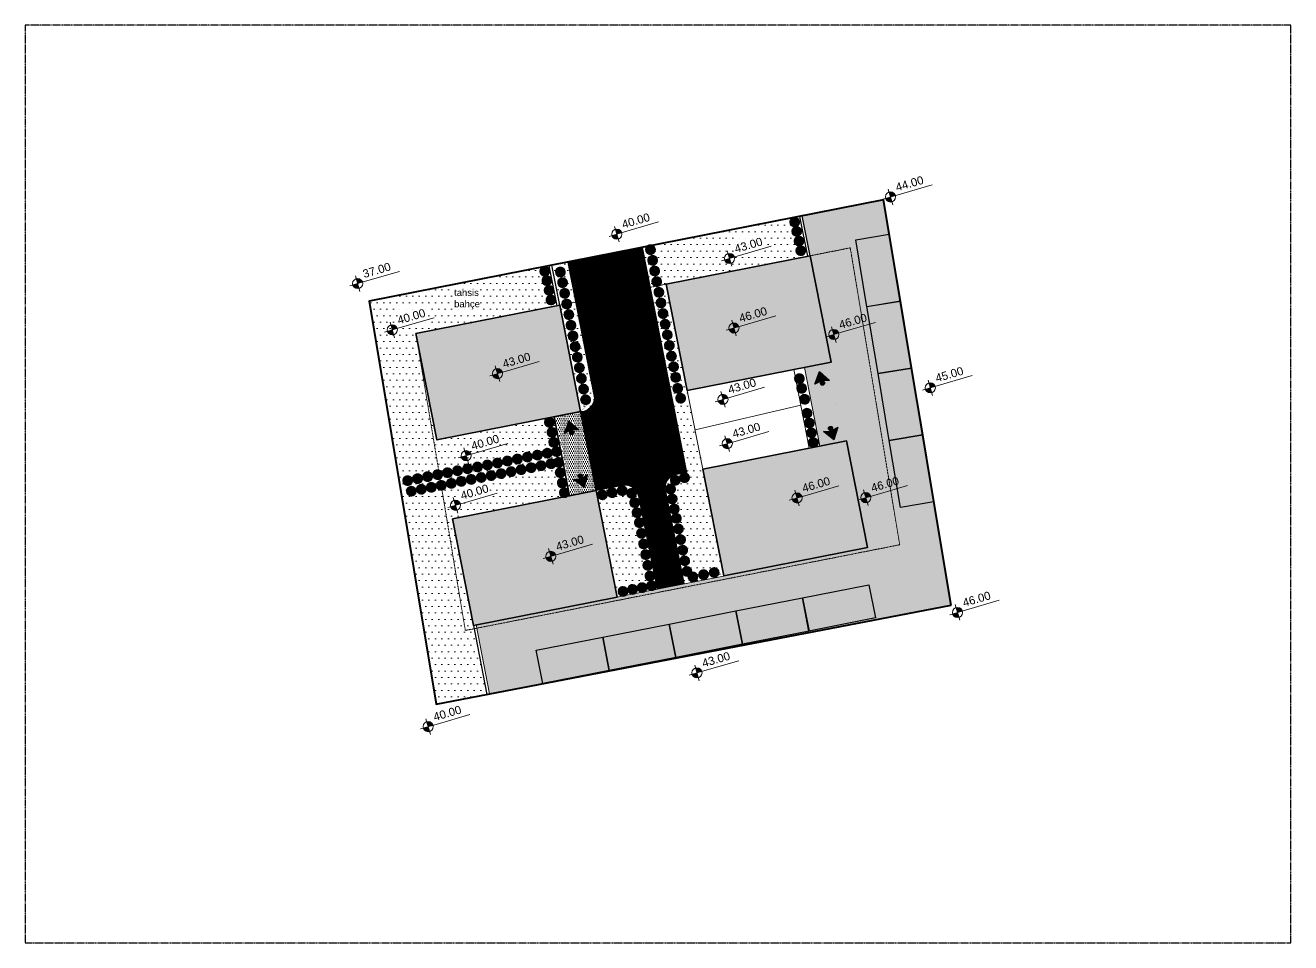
# Model space of a CAD drawing. Header units: millimetres. Extents: x 694231 to 734331, y 4486031 to 4541543.
# Drawn here: x 722862 to 732188, y 4512181 to 4518943 of the extents above; entities that cross this region are included whole.
import ezdxf
from ezdxf.enums import TextEntityAlignment as Align

# ---------------------------------------------------------------- set-up
doc = ezdxf.new("R2010")
doc.units = ezdxf.units.MM
for name, pattern in [('022_ATASEHIR MODERN_ABL_TASIYICI_110-120$0$HIDDEN', [9.525, 6.35, -3.175]), ('AI-Linetype-22', [3.2004, 1.6002, -1.6002]), ('HIDDEN', [0.375, 0.25, -0.125])]:
    doc.linetypes.add(name, pattern=pattern)
for name, color, linetype, lineweight in [('_P10_İ_GirişBina', 250, 'Continuous', 15), ('_P3_S_Duvar_Ç', 7, 'Continuous', 30), ('_P6_BT_Yesil_T', 87, 'Continuous', 5), ('A-merdiven betonarme', 41, 'HIDDEN', 9), ('BS_09_AĞAÇ', 3, 'Continuous', 0), ('DBM_w_sld', 111, 'Continuous', 20), ('VAZİYET PLANI KOT SEMBOL BS(M)', 2, 'Continuous', 18), ('VAZİYET PLANI KOT YAZI BS(M)', 1, 'Continuous', 18)]:
    doc.layers.add(name, color=color, linetype=linetype, lineweight=lineweight)
doc.layers.add('_P2_D_5_T', color=7, linetype='Continuous', lineweight=20, true_color=0x51565c)
doc.styles.add('LYO_LJD', font='times.ttf')
doc.styles.add('on02.0mm-Arial', font='arial.ttf', dxfattribs={"height": 2})
doc.styles.get("Standard").update_dxf_attribs({"font": 'arial.ttf'})
pattern_1 = [(0, (28631.123, 0), (23.8125, 47.625), [0, -47.625])]

# ---------------------------------------------------------------- blocks, each defined once
blk = doc.blocks.new('ereff')
at = {"true_color": 0xc7c8ca}
h = blk.add_hatch(color=9, dxfattribs=at)
h.dxf.hatch_style = 1
h.paths.add_polyline_path([(-1458.1, -4329.9), (-1208.1, -4329.9), (-1208.1, -4829.9), (-1458.1, -4829.9)])
at = {"color": 30, "true_color": 0xf8991e}
blk.add_lwpolyline([(-1458.1, -4329.9), (-1208.1, -4329.9), (-1208.1, -4829.9), (-1458.1, -4829.9), (-1458.1, -4329.9)], dxfattribs=at)
blk = doc.blocks.new('QuercusRubra')
at = {"layer": 'BS_09_AĞAÇ', "ltscale": 0.1, "true_color": 0x64815a}
h = blk.add_hatch(dxfattribs=at)
h.set_pattern_fill('ANSI31', color=77, scale=0.030992, angle=322.6119)
h.set_pattern_definition([(7.611940797, (-1785412.38719, -1842232.42255), (-0.013034216255, 0.0975318525524), [])])
edge = h.paths.add_edge_path()
edge.add_arc((0, 0), 2, 322.6119, 682.6119)
at = {"layer": 'BS_09_AĞAÇ', "color": 36}
for points in [[(-0.67, 0.05, 0.0834, 0.05, 0), (-1.18, -0.35, 0.05, 0, 0), (-1.41, -0.34, 0, 0, 0), (-1.75, -0.11, 0, 0, 0), (-1.98, 0.14, 0, 0, 0)], [(0, 0, 0.167, 0.0834, 0), (-0.67, 0.05, 0.0834, 0.05, 0), (-0.55, 0.47, 0.05, 0.0334, 0), (-0.7, 0.78, 0.0334, 0.0334, 0), (-0.67, 1.03, 0.05, 0, 0), (-0.67, 1.4, 0, 0, 0), (-0.93, 1.77, 0, 0, 0)], [(0, 0, 0.167, 0.0834, 0), (0.26, 0.29, 0.0834, 0.0834, 0), (0.35, 0.54, 0.0834, 0.05, 0), (0.61, 0.9, 0.05, 0, 0), (0.4, 1.4, 0, 0, 0), (0.13, 1.8, 0, 0, 0), (0.1, 1.96, 0, 0, 0)], [(0, 0, 0.167, 0.0834, 0), (0.31, -0.48, 0.0834, 0.0834, 0), (0.26, -0.85, 0.0834, 0.05, 0), (0.36, -1.25, 0.05, 0, 0), (0.99, -1.39, 0, 0, 0), (1.65, -1.19, 0, 0, 0)], [(0.28, 0.29, 0.0834, 0.05, 0), (1.02, 0.32, 0.05, 0, 0), (1.55, 0.55, 0, 0, 0), (1.79, 0.81, 0, 0, 0)]]:
    blk.add_lwpolyline(points, format="xyseb", dxfattribs=at)
at = {"layer": 'BS_09_AĞAÇ', "color": 116}
for points in [[(-1.49, 1.01), (-1.78, 0.91)], [(-1.5, 1.01), (-1.69, 1.06)], [(-1.43, 1.19), (-1.66, 1.11)], [(-1.05, 1.03), (-1.57, 1.25)], [(-1.22, 1.09), (-1.49, 1.01)], [(-1.32, 1.15), (-1.43, 1.41)], [(-1.37, 1.3), (-1.34, 1.51)], [(-1.08, 1.41), (-1.12, 1.65)], [(-0.67, 1.42), (-0.62, 1.92)], [(0.13, 1.79), (0.3, 1.94)], [(0.41, 1.4), (0.68, 1.89)], [(0.57, 1.69), (0.51, 1.94)], [(0.52, 1.61), (0.95, 1.76)], [(0.98, 1.12), (1.17, 1.65)], [(1.07, 1.4), (1.07, 1.71)], [(1.09, 1.4), (1.36, 1.48)], [(1.2, 1.22), (1.75, 1)], [(1.45, 1.11), (1.55, 1.28)], [(1.55, 0.55), (1.94, 0.49)], [(1.65, 0.17), (2, -0.14)], [(1.74, 0.52), (1.89, 0.7)], [(1.82, 0.24), (2, 0.15)], [(1.85, 0.02), (2.01, 0.08)], [(-1.81, -0.07), (-2, -0.17)], [(-1.56, -0.25), (-1.98, -0.34)], [(-1.57, -0.96), (-1.61, -0.62), (-1.96, -0.48)], [(-1.78, -0.56), (-1.91, -0.62)], [(-1.72, -0.87), (-1.8, -0.88)], [(-1.46, -1.05), (-1.67, -1.14)], [(-1.28, -0.93), (-1.44, -1.17), (-1.56, -1.22)], [(-1.23, -1.34), (-1.5, -1.35)], [(-1.18, -1.22), (-1.31, -1.52)], [(-1.28, -0.96), (-1.08, -1.4), (-1.11, -1.68)], [(-1.25, -1.42), (-1.18, -1.65)], [(-0.23, -1.37), (-0.5, -1.61), (-1.03, -1.72)], [(-0.78, -1.67), (-0.76, -1.84)], [(-0.48, -1.78), (-0.61, -1.89)], [(-0.5, -1.61), (-0.47, -1.96)], [(-0.17, -1.63), (-0.35, -1.95)], [(-0.24, -1.77), (-0.1, -1.98)], [(-0.1, -1.73), (0.07, -1.97)], [(0.36, -1.7), (0.23, -2)], [(0.37, -1.58), (0.61, -1.91)], [(0.68, -1.34), (1.06, -1.72)], [(0.84, -1.5), (0.81, -1.85)], [(0.99, -1.38), (1.27, -1.58)], [(1.32, -1.29), (1.42, -1.4)]]:
    blk.add_lwpolyline(points, dxfattribs=at)
for points in [[(-0.7, 0.78, 0.05, 0, 0), (-1.04, 1.05, 0, 0, 0), (-1.09, 1.4, 0, 0, 0), (-1.21, 1.61, 0, 0, 0)], [(0.62, 0.91, 0.05, 0, 0), (1, 0.97, 0, 0, 0), (0.98, 1.11, 0, 0, 0), (1.44, 1.39, 0, 0, 0)], [(1.03, 0.31, 0.05, 0, 0), (1.65, 0.17, 0, 0, 0), (1.98, 0.37, 0, 0, 0)], [(0.26, -0.87, 0.0834, 0.05, 0), (-0.24, -1.37, 0.05, 0, 0), (-1.19, -1.22, 0, 0, 0), (-1.88, -0.76, 0, 0, 0)], [(-1.18, -0.34, 0.05, 0.05, 0), (-1.27, -0.68, 0.05, 0, 0), (-1.28, -0.93, 0, 0, 0), (-1.72, -1.03, 0, 0, 0)], [(-0.23, -1.37, 0.05, 0, 0), (-0.12, -1.74, 0, 0, 0), (-0.24, -1.96, 0, 0, 0)], [(0.35, -1.25, 0.05, 0, 0), (0.37, -1.98, 0, 0, 0)]]:
    blk.add_lwpolyline(points, format="xyseb", dxfattribs=at)
at = {"layer": 'BS_09_AĞAÇ'}
blk.add_circle((0, 0), 2, dxfattribs=at)
blk = doc.blocks.new('G_BINA')
at = {"layer": '_P10_İ_GirişBina'}
h = blk.add_hatch(color=31, dxfattribs=at)
h.dxf.hatch_style = 1
h.paths.add_polyline_path([(-0.393, -0.098), (0, 0.488), (0.393, -0.098), (0, 0)])
h = blk.add_hatch(color=31, dxfattribs=at)
h.dxf.hatch_style = 1
edge = h.paths.add_edge_path()
edge.add_arc((0, -0.144), 0.109, 0, 360)
at = {"layer": '_P10_İ_GirişBina', "lineweight": 30}
blk.add_lwpolyline([(-0.393, -0.098), (0, 0.488), (0.393, -0.098), (0, 0)], close=True, dxfattribs=at)
blk.add_circle((0, -0.144), 0.109, dxfattribs=at)
at = {"layer": '_P10_İ_GirişBina', "insert": (0.003, 0.355), "char_height": 0.34, "width": 1.584, "attachment_point": 2, "style": 'LYO_LJD'}
blk.add_mtext('{\\fArial Narrow|b0|i0|c162|p34;G}', dxfattribs=at)
blk = doc.blocks.new('*U2')
at = {"layer": 'VAZİYET PLANI KOT SEMBOL BS(M)', "extrusion": (-3.94233e-09, -3.15733e-08, 1)}
h = blk.add_hatch(color=5, dxfattribs=at)
h.dxf.hatch_style = 1
h.paths.add_polyline_path([(0, 7.8), (0, 0), (7.8, 0, 0.414214)])
h.paths.add_polyline_path([(0, 0), (-7.8, 0, 0.414214), (0, -7.8)])
at = {"layer": 'VAZİYET PLANI KOT SEMBOL BS(M)', "color": 5, "extrusion": (-3.94233e-09, -3.15733e-08, 1)}
blk.add_line((12.4, 0, 0), (66.4, 0, 0), dxfattribs=at)
for points in [[(-12.4, 0), (12.4, 0)], [(0, 12.4), (0, -12.4)]]:
    blk.add_lwpolyline(points, dxfattribs=at)
blk.add_circle((0, 0), 7.75, dxfattribs=at)
at = {"layer": 'VAZİYET PLANI KOT YAZI BS(M)', "extrusion": (-3.94233e-09, -3.15733e-08, 1), "style": 'on02.0mm-Arial'}
for tag, p in [('BDK', (11.8, 1.5)), ('TZK', (11.8, -18.4))]:
    blk.add_attdef(tag, text='', height=12.5, dxfattribs=at).set_placement(p, align=Align.BOTTOM_LEFT)

msp = doc.modelspace()

# ---------------------------------------------------------------- hatches: boundary and pattern name
at = {"lineweight": 80, "true_color": 0x904637}
h = msp.add_hatch(color=17, dxfattribs=at)
h.dxf.hatch_style = 1
h.paths.add_polyline_path([(726010.4, 4515304.5), (726165.2, 4514519.6), (727224.8, 4514728.5), (727070, 4515513.4)])
h.paths.add_polyline_path([(725740.9, 4516671.5), (725895.6, 4515886.6), (726955.2, 4516095.5), (726800.5, 4516880.4)])
h.paths.add_polyline_path([(727586.3, 4517035.3), (727741, 4516250.5), (728800.6, 4516459.4), (728645.9, 4517244.3)])
h.paths.add_polyline_path([(727855.3, 4515671.1), (728010, 4514886.2), (729069.6, 4515095.2), (728914.9, 4515880)])
at = {"layer": '_P2_D_5_T', "lineweight": 0, "true_color": 0x745e3d}
h = msp.add_hatch(dxfattribs=at)
h.set_pattern_fill('ANSI31', color=37, scale=0.005, angle=28)
h.set_pattern_definition([(125, (28631.123, 0), (-2.6008077406, -1.8211051854), [])])
edge = h.paths.add_edge_path()
edge.add_line((727410, 4517306.4), (726860.6, 4517198))
edge.add_line((726860.6, 4517198), (727056, 4516197.6))
edge.add_arc((726952.2, 4516199.2), 103.8, 271.00522, 359.10869, ccw=False)
edge.add_line((726954, 4516095.4), (727069.7, 4515514.8))
edge.add_line((727069.7, 4515514.8), (727186.1, 4515536.8))
edge.add_line((727186.1, 4515536.8), (727262.8, 4515552.3))
edge.add_arc((727282.6, 4515454.2), 100, 11.39078, 101.39078, ccw=False)
edge.add_line((727380.6, 4515474), (727518.7, 4514788.3))
edge.add_line((727518.7, 4514788.3), (727718.7, 4514827.7))
edge.add_line((727718.7, 4514827.7), (727580.8, 4515514.4))
edge.add_arc((727678.9, 4515534.1), 100, 101.39078, 191.35521, ccw=False)
edge.add_line((727659.1, 4515632.1), (727737.1, 4515647.8))
edge.add_line((727737.1, 4515647.8), (727410, 4517306.4))
at = {"layer": '_P6_BT_Yesil_T'}
h = msp.add_hatch(dxfattribs=at)
h.set_pattern_fill('DOTS', color=256, scale=30)
h.set_pattern_definition(pattern_1)
h.paths.add_polyline_path([(727778.8, 4516058.9), (727586.3, 4517035.3), (728626.2, 4517240.4), (728568.2, 4517534.7), (727410, 4517306.4), (727660.6, 4516035.6)])
h = msp.add_hatch(dxfattribs=at)
h.set_pattern_fill('DOTS', color=256, scale=30)
h.set_pattern_definition(pattern_1)
h.paths.add_polyline_path([(726742.4, 4517174.7), (726800.5, 4516880.4), (726918.3, 4516903.5), (726860.6, 4517198)])
h = msp.add_hatch(dxfattribs=at)
h.set_pattern_fill('DOTS', color=256, scale=30)
h.set_pattern_definition(pattern_1)
h.paths.add_polyline_path([(725895.6, 4515886.6), (725740.9, 4516671.5), (726780.8, 4516876.5), (726722.8, 4517170.9), (725397.1, 4516909.5), (725626.3, 4515532.6), (726816.3, 4515766), (726759, 4516056.8)])
h = msp.add_hatch(dxfattribs=at)
h.set_pattern_fill('DOTS', color=256, scale=30)
h.set_pattern_definition(pattern_1)
edge = h.paths.add_edge_path()
edge.add_line((726800.5, 4516880.4), (726918.3, 4516903.6))
edge.add_line((726918.3, 4516903.6), (727056, 4516197.6))
edge.add_arc((726952.3, 4516199.1), 103.6, 271.60203, 359.15094, ccw=False)
edge.add_line((726955.2, 4516095.5), (726800.5, 4516880.4))
h = msp.add_hatch(dxfattribs=at)
h.set_pattern_fill('DOTS', color=256, scale=30)
h.set_pattern_definition(pattern_1)
h.paths.add_polyline_path([(727855.3, 4515670.9), (727778.8, 4516058.9), (727660.6, 4516035.6), (727737.9, 4515647.7)])
h = msp.add_hatch(dxfattribs=at)
h.set_pattern_fill('DOTS', color=256, scale=30)
h.set_pattern_definition(pattern_1)
h.paths.add_polyline_path([(726263, 4514011.6), (726010.4, 4515304.5), (726873.8, 4515474.7), (726816.1, 4515767.2), (725626.3, 4515532.6), (725891.4, 4513940)])
h = msp.add_hatch(dxfattribs=at)
h.set_pattern_fill('DOTS', color=256, scale=30)
h.set_pattern_definition(pattern_1)
h.paths.add_polyline_path([(726263, 4514011.6), (726010.4, 4515304.5), (726873.5, 4515476.2), (726873.2, 4515477.5), (726816.1, 4515767.2), (725626.3, 4515532.6), (725891.4, 4513940)])
h = msp.add_hatch(dxfattribs=at)
h.set_pattern_fill('DOTS', color=256, scale=30)
h.set_pattern_definition(pattern_1)
edge = h.paths.add_edge_path()
edge.add_line((727855.3, 4515671.1), (727659.1, 4515632.1))
edge.add_arc((727678.2, 4515534.5), 99.5, 101.08064, 191.66535)
edge.add_line((727580.8, 4515514.4), (727718.7, 4514827.7))
edge.add_line((727718.7, 4514827.7), (728010, 4514886.2))
edge.add_line((728010, 4514886.2), (727855.3, 4515671.1))
h = msp.add_hatch(dxfattribs=at)
h.set_pattern_fill('DOTS', color=256, scale=30)
h.set_pattern_definition(pattern_1)
edge = h.paths.add_edge_path()
edge.add_line((727262.8, 4515552.3), (727070, 4515513.4))
edge.add_line((727070, 4515513.4), (727227.1, 4514731.8))
edge.add_line((727227.1, 4514731.8), (727518.7, 4514788.3))
edge.add_line((727518.7, 4514788.3), (727380.6, 4515474))
edge.add_arc((727282.6, 4515454.2), 100, 11.39078, 101.39078)
at = {"layer": 'DBM_w_sld', "lineweight": 35, "true_color": 0x636466}
h = msp.add_hatch(dxfattribs=at)
h.set_pattern_fill('DOTS', color=251, scale=10)
h.set_pattern_definition([(0, (28631.123, 0), (7.9375, 15.875), [0, -15.875])])
h.paths.add_polyline_path([(728587.8, 4517538.6), (729187.6, 4517656.9), (729684.8, 4514670.1), (726282.7, 4514015.3), (726184.9, 4514523.5), (729070.2, 4515092.4), (728914.9, 4515880), (728718.6, 4515841.4), (728604.4, 4516420.7), (728800.6, 4516459.4), (728645.9, 4517244.3)])
h = msp.add_hatch(dxfattribs=at)
h.set_pattern_fill('DOTS', color=251, scale=10)
h.set_pattern_definition([(0, (28641.601, 2.618), (7.9375, 15.875), [0, -15.875])])
h.paths.add_polyline_path([(726884.2, 4515477.4), (726769.5, 4516059.4), (726965.7, 4516098.1), (727080.5, 4515516)])

# ---------------------------------------------------------------- linework, layer by layer
at = {"color": 1, "lineweight": 40}
msp.add_lwpolyline([(729684.8, 4514670.1), (729187.6, 4517656.9), (725397.1, 4516909.5), (725891.4, 4513940)], close=True, dxfattribs=at)
at = {"color": 7, "lineweight": 30}
for points in [[(728587.8, 4517538.6), (728568.2, 4517534.7), (728626.2, 4517240.4), (728645.9, 4517244.3), (728587.8, 4517538.6)], [(726780.8, 4516876.5), (726722.8, 4517170.9)], [(726800.5, 4516880.4), (726742.4, 4517174.7)], [(727050.1, 4515511.1), (727050.4, 4515509.6)], [(727069.7, 4515514.8), (727070, 4515513.4)], [(726165.3, 4514519.6), (726263, 4514011.6)]]:
    msp.add_lwpolyline(points, dxfattribs=at)
at = {"lineweight": 35}
for points in [[(727586.3, 4517035.3), (727741, 4516250.5), (728800.6, 4516459.4), (728645.9, 4517244.3), (727586.3, 4517035.3)], [(725740.9, 4516671.5), (725895.6, 4515886.6), (726955.2, 4516095.5), (726800.5, 4516880.4), (725740.9, 4516671.5)], [(727855.3, 4515671.1), (728010, 4514886.2), (729069.6, 4515095.2), (728914.9, 4515880), (727855.3, 4515671.1)], [(726010.4, 4515304.5), (726165.2, 4514519.6), (727224.8, 4514728.5), (727070, 4515513.4), (726010.4, 4515304.5)]]:
    msp.add_lwpolyline(points, dxfattribs=at)
at = {"layer": '_P3_S_Duvar_Ç', "color": 7, "lineweight": 5}
msp.add_lwpolyline([(728587.8, 4517538.6), (729187.6, 4517656.9), (729684.8, 4514670.1), (726282.7, 4514015.3), (726184.9, 4514523.5), (729070.2, 4515092.4), (728914.9, 4515880), (728718.6, 4515841.4), (728604.4, 4516420.7), (728800.6, 4516459.4), (728645.9, 4517244.3), (728587.8, 4517538.6)], close=True, dxfattribs=at)
at = {"layer": '_P3_S_Duvar_Ç', "color": 240, "lineweight": 13, "true_color": 0xed1f24}
msp.add_lwpolyline([(727410, 4517306.4), (726860.6, 4517198), (727056, 4516197.6, -0.404552), (726954, 4516095.4), (727069.7, 4515514.8), (727186.1, 4515536.8), (727262.8, 4515552.3, -0.414214), (727380.6, 4515474), (727518.7, 4514788.3), (727718.7, 4514827.7), (727580.8, 4515514.4, -0.414032), (727659.1, 4515632.1), (727737.1, 4515647.8)], format="xyb", close=True, dxfattribs=at)
for points in [[(728525.9, 4516405.2), (728640.1, 4515825.9)], [(727741, 4516250.5), (727855.3, 4515671.1)], [(727798.1, 4515960.8), (728577.7, 4516142.5)]]:
    msp.add_lwpolyline(points, dxfattribs=at)
at = {"layer": '_P6_BT_Yesil_T', "color": 2, "linetype": '022_ATASEHIR MODERN_ABL_TASIYICI_110-120$0$HIDDEN', "lineweight": 30}
msp.add_lwpolyline([(722862.2, 4512181.2), (732188.1, 4512181.2), (732188.1, 4518943.3), (722862.2, 4518943.3)], close=True, dxfattribs=at)
at = {"layer": '_P6_BT_Yesil_T', "color": 3, "lineweight": 30}
for points in [[(726800.5, 4516880.4), (726742.4, 4517174.7)], [(728840.7, 4516152.5), (728840.7, 4516152.5)]]:
    msp.add_lwpolyline(points, dxfattribs=at)
at = {"layer": 'A-merdiven betonarme', "color": 4, "linetype": 'AI-Linetype-22'}
msp.add_lwpolyline([(729306.7, 4515114.3), (726105.2, 4514482.7), (725740.9, 4516671.5), (728942.4, 4517302.8)], close=True, dxfattribs=at)
at = {"layer": 'DBM_w_sld', "color": 251, "lineweight": 35, "true_color": 0x636466}
msp.add_lwpolyline([(726873.8, 4515474.7), (726759, 4516056.8), (726955.2, 4516095.5), (727070, 4515513.4), (726873.8, 4515474.7), (726873.8, 4515474.7)], dxfattribs=at)

# ---------------------------------------------------------------- block references
at = {"lineweight": 80}
for p, rotation in [((729710.5, 4521873.1), 9.450751615409933), ((729792.6, 4521379.9), 9.450751615409933), ((729874.7, 4520886.7), 9.450751615409933), ((729956.8, 4520393.5), 9.450751615409933), ((733610.4, 4514227.5), 281.1585460905357), ((733119.9, 4514130.8), 281.1585460905357), ((732629.3, 4514034), 281.1585460905357), ((732138.8, 4513937.2), 281.1585460905357), ((731648.2, 4513840.5), 281.1585460905357)]:
    msp.add_blockref('ereff', p, dxfattribs=dict(at, rotation=rotation))
at = {"layer": '_P10_İ_GirişBina'}
for p, xscale, yscale, zscale, rotation in [((728732.1, 4516325.5), 139.999999941017, 139.999999941017, 139.999999941017, 14.34226032481119), ((726884.8, 4515961.2), 139.999999941017, 139.999999941017, 139.999999941017, 14.3422603248112), ((728802.4, 4515952.3), 139.9999999410171, 139.9999999410171, 139.9999999410171, 196.0503579891551), ((726958.5, 4515601.9), 139.999999941017, 139.999999941017, 139.999999941017, 199.4566793872575)]:
    msp.add_blockref('G_BINA', p, dxfattribs=dict(at, xscale=xscale, yscale=yscale, zscale=zscale, rotation=rotation))
at = {"layer": 'BS_09_AĞAÇ', "xscale": 17.92589165543927, "yscale": 17.92589165543927, "zscale": 17.92589165543927}
for p, rotation in [((728532.2, 4517492.4), 37.3880592029556), ((728547.7, 4517423.8), 37.3880592029556), ((728564.1, 4517352.3), 37.3880592029556), ((727469.7, 4517289.7, 0), 37.3880592029556), ((728577.7, 4517281.9), 37.3880592029556), ((726690.8, 4517129.4), 37.3880592029556), ((727485.2, 4517211.2, 0), 37.3880592029556), ((727500.7, 4517132.7, 0), 37.3880592029556), ((726706.3, 4517060.8), 37.3880592029556), ((726806.1, 4517124.9), 37.3880592029556), ((726821.6, 4517046.4), 37.3880592029556), ((727516.2, 4517054.2, 0), 37.3880592029556), ((726722.8, 4516989.3), 37.3880592029556), ((726837.1, 4516967.9), 37.3880592029556), ((727531.6, 4516975.7, 0), 37.3880592029556), ((726736.4, 4516918.9), 37.3880592029556), ((726852.6, 4516889.4), 37.3880592029556), ((727547.1, 4516897.2, 0), 37.3880592029556), ((726868.1, 4516810.9), 37.3880592029556), ((727562.6, 4516818.7, 0), 37.3880592029556), ((726883.6, 4516732.4), 37.3880592029556), ((727578.1, 4516740.3, 0), 37.3880592029556), ((727593.6, 4516661.8, 0), 37.3880592029556), ((726899, 4516653.9), 37.3880592029556), ((726914.5, 4516575.5), 37.3880592029556), ((727609.1, 4516583.3, 0), 37.3880592029556), ((726930, 4516497), 37.3880592029556), ((727624.5, 4516504.8, 0), 37.3880592029556), ((726945.5, 4516418.5), 37.3880592029556), ((727640, 4516426.3, 0), 37.3880592029556), ((726961, 4516340), 37.3880592029556), ((727655.5, 4516347.8, 0), 37.3880592029556), ((728567.7, 4516339), 37.3880592029556), ((726976.4, 4516261.5), 37.3880592029556), ((727670.8, 4516267.1, 0), 37.3880592029556), ((727692.2, 4516194.6, 0), 37.3880592029556), ((728584, 4516267.2), 37.3880592029556), ((726991.9, 4516183), 37.3880592029556), ((728605.6, 4516186.9), 37.3880592029556), ((726725.3, 4516016.1), 37.3880592029556), ((728623.6, 4516084), 37.3880592029556), ((728640.5, 4516011.3), 37.3880592029556), ((726743.7, 4515942.3), 37.3880592029556), ((728656.3, 4515939.4), 37.3880592029556), ((726756.8, 4515870), 37.3880592029556), ((728669.8, 4515867.7), 37.3880592029556), ((726415.8, 4515731.8), 37.3880592029556), ((726489.4, 4515746.2), 37.3880592029556), ((726563, 4515760.6), 37.3880592029556), ((726636.6, 4515775.1), 37.3880592029556), ((726710.2, 4515789.5), 37.3880592029556), ((726778.1, 4515801.3), 37.3880592029556), ((725974.2, 4515645.2), 37.3880592029556), ((726047.8, 4515659.6), 37.3880592029556), ((726121.4, 4515674), 37.3880592029556), ((726195, 4515688.5), 37.3880592029556), ((726268.6, 4515702.9), 37.3880592029556), ((726342.2, 4515717.3), 37.3880592029556), ((726369.3, 4515639.2), 37.3880592029556), ((726442.9, 4515653.6), 37.3880592029556), ((726516.5, 4515668), 37.3880592029556), ((726590.1, 4515682.5), 37.3880592029556), ((726663.7, 4515696.9), 37.3880592029556), ((726737.3, 4515711.4), 37.3880592029556), ((726792.7, 4515721.8), 37.3880592029556), ((726804.3, 4515645.5), 37.3880592029556), ((725679.8, 4515587.4), 37.3880592029556), ((725753.4, 4515601.8), 37.3880592029556), ((725827, 4515616.3), 37.3880592029556), ((725900.6, 4515630.7), 37.3880592029556), ((725927.7, 4515552.6), 37.3880592029556), ((726001.3, 4515567), 37.3880592029556), ((726074.9, 4515581.4), 37.3880592029556), ((726148.5, 4515595.9), 37.3880592029556), ((726222.1, 4515610.3), 37.3880592029556), ((726295.7, 4515624.7), 37.3880592029556), ((726819.1, 4515570.3), 37.3880592029556), ((727652.4, 4515590.3), 37.3880592029556), ((727720.6, 4515608.9), 37.3880592029556), ((725706.9, 4515509.3), 37.3880592029556), ((725780.5, 4515523.7), 37.3880592029556), ((725854.1, 4515538.1), 37.3880592029556), ((726835, 4515497.9), 37.3880592029556), ((727115.1, 4515482.3), 37.3880592029556), ((727187.2, 4515498.3), 37.3880592029556), ((727261.2, 4515513.8), 37.3880592029556), ((727330.3, 4515493.5), 37.3880592029556), ((727617.5, 4515524.8), 37.3880592029556), ((727630, 4515452.5), 37.3880592029556), ((727353, 4515424.4), 37.3880592029556), ((727645.5, 4515378.5), 37.3880592029556), ((727370.6, 4515351.1), 37.3880592029556), ((727388, 4515277.1), 37.3880592029556), ((727660.5, 4515309.9), 37.3880592029556), ((727403.5, 4515198.6), 37.3880592029556), ((727676, 4515231.5), 37.3880592029556), ((727419, 4515120.1), 37.3880592029556), ((727691.4, 4515153), 37.3880592029556), ((727434.5, 4515041.6), 37.3880592029556), ((727706.9, 4515074.5), 37.3880592029556), ((727722.4, 4514996), 37.3880592029556), ((727450, 4514963.1), 37.3880592029556), ((727737.9, 4514917.5), 37.3880592029556), ((727860.7, 4514893.7), 127.9269461885448), ((727939, 4514910), 127.9269461885448), ((727408.6, 4514798.9), 37.3880592029556), ((727465.4, 4514884.6), 37.3880592029556), ((727478.1, 4514813), 37.3880592029556), ((727782.3, 4514877.5), 127.9269461885448), ((727266.6, 4514770.2), 37.3880592029556), ((727337.6, 4514785.2), 37.3880592029556)]:
    msp.add_blockref('QuercusRubra', p, dxfattribs=dict(at, rotation=rotation))
at = {"layer": 'VAZİYET PLANI KOT SEMBOL BS(M)', "extrusion": (-4.99228e-08, 1.83037e-08, 1)}
ref = msp.add_blockref('*U2', (729238.7, 4517677.9, 0), dxfattribs=dict(at, xscale=4.821428571428654, yscale=4.821428571428654, zscale=4.821428571428654, rotation=16.29144000276388))
ref.add_attrib('BDK', '44.00', dxfattribs={"layer": 'VAZİYET PLANI KOT YAZI BS(M)', "extrusion": (-4.48498e-08, -1.31077e-08, 1), "height": 60.27, "rotation": 16.29144, "style": 'on02.0mm-Arial'}).set_placement((729291.3, 4517701.1, -0.1), align=Align.BOTTOM_LEFT)
ref = msp.add_blockref('*U2', (727221.5, 4517404, 0), dxfattribs=dict(at, xscale=4.821428571428654, yscale=4.821428571428654, zscale=4.821428571428654, rotation=16.29144000276388))
ref.add_attrib('BDK', '40.00', dxfattribs={"layer": 'VAZİYET PLANI KOT YAZI BS(M)', "extrusion": (-4.48498e-08, -1.31077e-08, 1), "height": 60.27, "rotation": 16.29144, "style": 'on02.0mm-Arial'}).set_placement((727274.1, 4517427.1, -0.1), align=Align.BOTTOM_LEFT)
ref = msp.add_blockref('*U2', (728051.5, 4517224.4, 0), dxfattribs=dict(at, xscale=4.821428571428654, yscale=4.821428571428654, zscale=4.821428571428654, rotation=16.29144000276388))
ref.add_attrib('BDK', '43.00', dxfattribs={"layer": 'VAZİYET PLANI KOT YAZI BS(M)', "color": 6, "extrusion": (-4.48498e-08, -1.31077e-08, 1), "height": 60.27, "rotation": 16.29144, "style": 'on02.0mm-Arial'}).set_placement((728104.1, 4517247.5, -0.1), align=Align.BOTTOM_LEFT)
ref = msp.add_blockref('*U2', (725311.7, 4517039.4, 0), dxfattribs=dict(at, xscale=4.821428571428654, yscale=4.821428571428654, zscale=4.821428571428654, rotation=16.29144000276388))
ref.add_attrib('BDK', '37.00', dxfattribs={"layer": 'VAZİYET PLANI KOT YAZI BS(M)', "extrusion": (-4.48498e-08, -1.31077e-08, 1), "height": 60.27, "rotation": 16.29144, "style": 'on02.0mm-Arial'}).set_placement((725364.3, 4517062.6, -0.1), align=Align.BOTTOM_LEFT)
ref = msp.add_blockref('*U2', (725567, 4516698.1, 0), dxfattribs=dict(at, xscale=4.821428571428654, yscale=4.821428571428654, zscale=4.821428571428654, rotation=16.29144000276388))
ref.add_attrib('BDK', '40.00', dxfattribs={"layer": 'VAZİYET PLANI KOT YAZI BS(M)', "color": 6, "extrusion": (-4.48498e-08, -1.31077e-08, 1), "height": 60.27, "rotation": 16.29144, "style": 'on02.0mm-Arial'}).set_placement((725619.6, 4516721.2, -0.1), align=Align.BOTTOM_LEFT)
ref = msp.add_blockref('*U2', (728085.1, 4516712.1, 0), dxfattribs=dict(at, xscale=4.821428571428654, yscale=4.821428571428654, zscale=4.821428571428654, rotation=16.29144000276388))
ref.add_attrib('BDK', '46.00', dxfattribs={"layer": 'VAZİYET PLANI KOT YAZI BS(M)', "color": 6, "extrusion": (-4.48498e-08, -1.31077e-08, 1), "height": 60.27, "rotation": 16.29144, "style": 'on02.0mm-Arial'}).set_placement((728137.7, 4516735.2, -0.1), align=Align.BOTTOM_LEFT)
ref = msp.add_blockref('*U2', (728821.2, 4516663.8, 0), dxfattribs=dict(at, xscale=4.821428571428654, yscale=4.821428571428654, zscale=4.821428571428654, rotation=16.29144000276388))
ref.add_attrib('BDK', '46.00', dxfattribs={"layer": 'VAZİYET PLANI KOT YAZI BS(M)', "color": 6, "extrusion": (-4.48498e-08, -1.31077e-08, 1), "height": 60.27, "rotation": 16.29144, "style": 'on02.0mm-Arial'}).set_placement((728873.8, 4516686.9, -0.1), align=Align.BOTTOM_LEFT)
ref = msp.add_blockref('*U2', (726342.2, 4516375.9, 0), dxfattribs=dict(at, xscale=4.821428571428654, yscale=4.821428571428654, zscale=4.821428571428654, rotation=16.29144000276388))
ref.add_attrib('BDK', '43.00', dxfattribs={"layer": 'VAZİYET PLANI KOT YAZI BS(M)', "color": 6, "extrusion": (-4.48498e-08, -1.31077e-08, 1), "height": 60.27, "rotation": 16.29144, "style": 'on02.0mm-Arial'}).set_placement((726394.8, 4516399.1, -0.1), align=Align.BOTTOM_LEFT)
ref = msp.add_blockref('*U2', (728003.9, 4516185.8, 0), dxfattribs=dict(at, xscale=4.821428571428654, yscale=4.821428571428654, zscale=4.821428571428654, rotation=16.29144000276388))
ref.add_attrib('BDK', '43.00', dxfattribs={"layer": 'VAZİYET PLANI KOT YAZI BS(M)', "color": 6, "extrusion": (-4.48498e-08, -1.31077e-08, 1), "height": 60.27, "rotation": 16.29144, "style": 'on02.0mm-Arial'}).set_placement((728056.5, 4516209, -0.1), align=Align.BOTTOM_LEFT)
ref = msp.add_blockref('*U2', (729532.2, 4516271, 0), dxfattribs=dict(at, xscale=4.821428571428654, yscale=4.821428571428654, zscale=4.821428571428654, rotation=16.29144000276388))
ref.add_attrib('BDK', '45.00', dxfattribs={"layer": 'VAZİYET PLANI KOT YAZI BS(M)', "extrusion": (-4.48498e-08, -1.31077e-08, 1), "height": 60.27, "rotation": 16.29144, "style": 'on02.0mm-Arial'}).set_placement((729584.8, 4516294.2, -0.1), align=Align.BOTTOM_LEFT)
ref = msp.add_blockref('*U2', (727267.2, 4515831.2, 0), dxfattribs=dict(at, xscale=4.821428571428654, yscale=4.821428571428654, zscale=4.821428571428654, rotation=16.29144000276388))
ref.add_attrib('BDK', '43.00', dxfattribs={"layer": 'VAZİYET PLANI KOT YAZI BS(M)', "color": 6, "extrusion": (-4.48498e-08, -1.31077e-08, 1), "height": 60.27, "rotation": 16.29144, "style": 'on02.0mm-Arial'}).set_placement((727319.8, 4515854.4, -0.1), align=Align.BOTTOM_LEFT)
ref = msp.add_blockref('*U2', (728035.7, 4515859.9, 0), dxfattribs=dict(at, xscale=4.821428571428654, yscale=4.821428571428654, zscale=4.821428571428654, rotation=16.29144000276388))
ref.add_attrib('BDK', '43.00', dxfattribs={"layer": 'VAZİYET PLANI KOT YAZI BS(M)', "color": 6, "extrusion": (-4.48498e-08, -1.31077e-08, 1), "height": 60.27, "rotation": 16.29144, "style": 'on02.0mm-Arial'}).set_placement((728088.3, 4515883.1, -0.1), align=Align.BOTTOM_LEFT)
ref = msp.add_blockref('*U2', (726110.9, 4515771, 0), dxfattribs=dict(at, xscale=4.821428571428654, yscale=4.821428571428654, zscale=4.821428571428654, rotation=16.29144000276388))
ref.add_attrib('BDK', '40.00', dxfattribs={"layer": 'VAZİYET PLANI KOT YAZI BS(M)', "color": 6, "extrusion": (-4.48498e-08, -1.31077e-08, 1), "height": 60.27, "rotation": 16.29144, "style": 'on02.0mm-Arial'}).set_placement((726163.5, 4515794.1, -0.1), align=Align.BOTTOM_LEFT)
ref = msp.add_blockref('*U2', (728550, 4515459.3, 0), dxfattribs=dict(at, xscale=4.821428571428654, yscale=4.821428571428654, zscale=4.821428571428654, rotation=16.29144000276388))
ref.add_attrib('BDK', '46.00', dxfattribs={"layer": 'VAZİYET PLANI KOT YAZI BS(M)', "color": 6, "extrusion": (-4.48498e-08, -1.31077e-08, 1), "height": 60.27, "rotation": 16.29144, "style": 'on02.0mm-Arial'}).set_placement((728602.6, 4515482.5, -0.1), align=Align.BOTTOM_LEFT)
ref = msp.add_blockref('*U2', (729057.4, 4515461.5, 0), dxfattribs=dict(at, xscale=4.821428571428654, yscale=4.821428571428654, zscale=4.821428571428654, rotation=16.29144000276388))
ref.add_attrib('BDK', '46.00', dxfattribs={"layer": 'VAZİYET PLANI KOT YAZI BS(M)', "color": 6, "extrusion": (-4.48498e-08, -1.31077e-08, 1), "height": 60.27, "rotation": 16.29144, "style": 'on02.0mm-Arial'}).set_placement((729110, 4515484.6, -0.1), align=Align.BOTTOM_LEFT)
ref = msp.add_blockref('*U2', (726032.8, 4515405.2, 0), dxfattribs=dict(at, xscale=4.821428571428654, yscale=4.821428571428654, zscale=4.821428571428654, rotation=16.29144000276388))
ref.add_attrib('BDK', '40.00', dxfattribs={"layer": 'VAZİYET PLANI KOT YAZI BS(M)', "color": 6, "extrusion": (-4.48498e-08, -1.31077e-08, 1), "height": 60.27, "rotation": 16.29144, "style": 'on02.0mm-Arial'}).set_placement((726085.3, 4515428.3, -0.1), align=Align.BOTTOM_LEFT)
ref = msp.add_blockref('*U2', (726735.3, 4515028.9, 0), dxfattribs=dict(at, xscale=4.821428571428654, yscale=4.821428571428654, zscale=4.821428571428654, rotation=16.29144000276388))
ref.add_attrib('BDK', '43.00', dxfattribs={"layer": 'VAZİYET PLANI KOT YAZI BS(M)', "color": 6, "extrusion": (-4.48498e-08, -1.31077e-08, 1), "height": 60.27, "rotation": 16.29144, "style": 'on02.0mm-Arial'}).set_placement((726787.8, 4515052.1, -0.1), align=Align.BOTTOM_LEFT)
ref = msp.add_blockref('*U2', (729732.9, 4514615.6, 0), dxfattribs=dict(at, xscale=4.821428571428654, yscale=4.821428571428654, zscale=4.821428571428654, rotation=16.29144000276388))
ref.add_attrib('BDK', '46.00', dxfattribs={"layer": 'VAZİYET PLANI KOT YAZI BS(M)', "extrusion": (-4.48498e-08, -1.31077e-08, 1), "height": 60.27, "rotation": 16.29144, "style": 'on02.0mm-Arial'}).set_placement((729785.5, 4514638.7, -0.1), align=Align.BOTTOM_LEFT)
ref = msp.add_blockref('*U2', (727812.4, 4514169.9, 0), dxfattribs=dict(at, xscale=4.821428571428654, yscale=4.821428571428654, zscale=4.821428571428654, rotation=16.29144000276388))
ref.add_attrib('BDK', '43.00', dxfattribs={"layer": 'VAZİYET PLANI KOT YAZI BS(M)', "extrusion": (-4.48498e-08, -1.31077e-08, 1), "height": 60.27, "rotation": 16.29144, "style": 'on02.0mm-Arial'}).set_placement((727865, 4514193, -0.1), align=Align.BOTTOM_LEFT)
ref = msp.add_blockref('*U2', (725831.9, 4513773.9, 0), dxfattribs=dict(at, xscale=4.821428571428654, yscale=4.821428571428654, zscale=4.821428571428654, rotation=16.29144000276388))
ref.add_attrib('BDK', '40.00', dxfattribs={"layer": 'VAZİYET PLANI KOT YAZI BS(M)', "extrusion": (-4.48498e-08, -1.31077e-08, 1), "height": 60.27, "rotation": 16.29144, "style": 'on02.0mm-Arial'}).set_placement((725884.5, 4513797, -0.1), align=Align.BOTTOM_LEFT)

# ---------------------------------------------------------------- texts
at = {"insert": (726022.4, 4516998.2), "char_height": 50, "attachment_point": 1}
msp.add_mtext_dynamic_manual_height_columns('tahsis \\Pbahçe', width=3427.522, gutter_width=468.8, heights=[0], dxfattribs=at)

doc.saveas('drawing.dxf')
